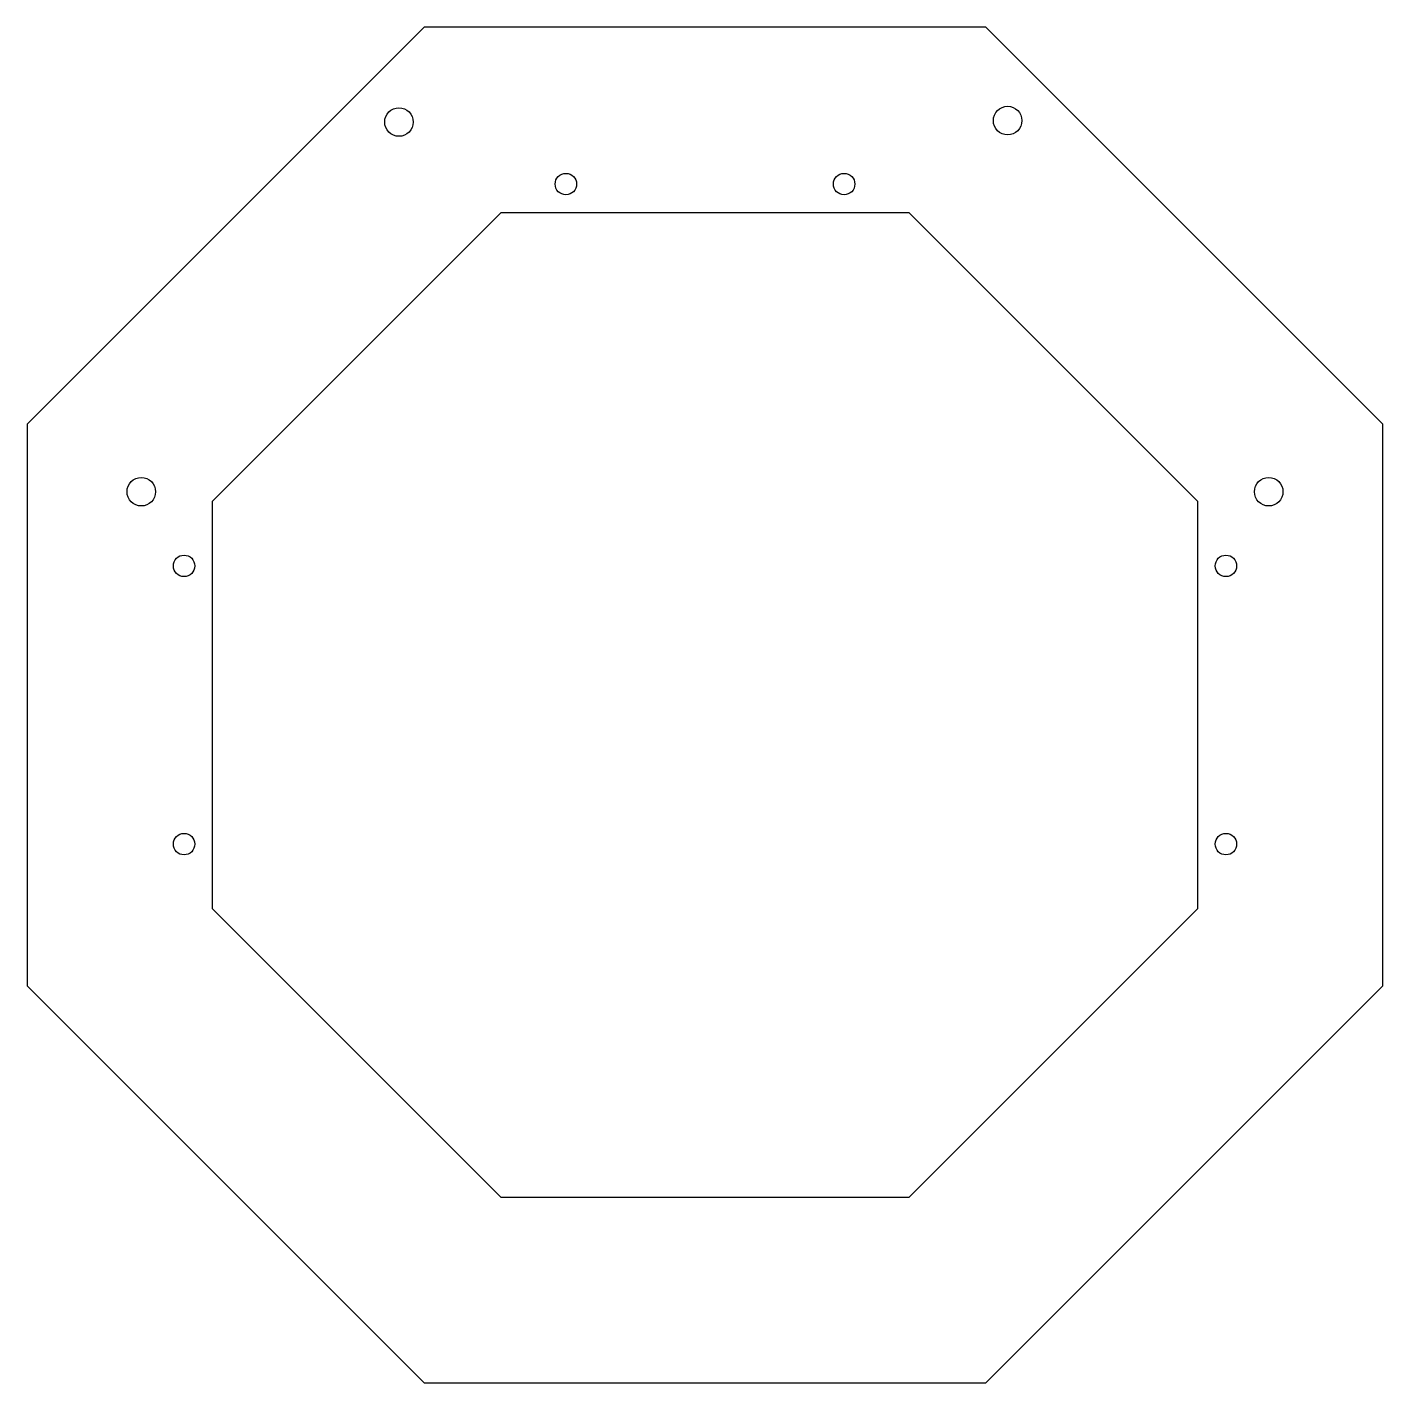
# Model space of a CAD drawing. Header units: millimetres. Extents: x -95 to 95, y -95 to 95.
import ezdxf

# ---------------------------------------------------------------- set-up
doc = ezdxf.new("R2010")
doc.units = ezdxf.units.MM

msp = doc.modelspace()

# ---------------------------------------------------------------- linework, layer by layer
at = {"color": 7, "linetype": 'Continuous', "lineweight": 25}
for p, q in [((-39.35, 95), (-95, 39.35)), ((39.35, 95), (-39.35, 95)), ((95, 39.35), (39.35, 95)), ((-69, 28.58), (-28.58, 69)), ((-28.58, 69), (28.58, 69)), ((28.58, 69), (69, 28.58)), ((-95, 39.35), (-95, -39.35)), ((95, -39.35), (95, 39.35)), ((-69, -28.58), (-69, 28.58)), ((69, 28.58), (69, -28.58)), ((-28.58, -69), (-69, -28.58)), ((69, -28.58), (28.58, -69)), ((-95, -39.35), (-39.35, -95)), ((39.35, -95), (95, -39.35)), ((28.58, -69), (-28.58, -69)), ((-39.35, -95), (39.35, -95))]:
    msp.add_line(p, q, dxfattribs=at)
for centre, radius in [((-42.89, 81.7), 2), ((42.41, 81.9), 2), ((-19.5, 73), 1.5), ((19.5, 73), 1.5), ((-79, 29.89), 2), ((79, 29.89), 2), ((-73, 19.5), 1.5), ((73, 19.5), 1.5), ((-73, -19.5), 1.5), ((73, -19.5), 1.5)]:
    msp.add_circle(centre, radius, dxfattribs=at)

doc.saveas('drawing.dxf')
